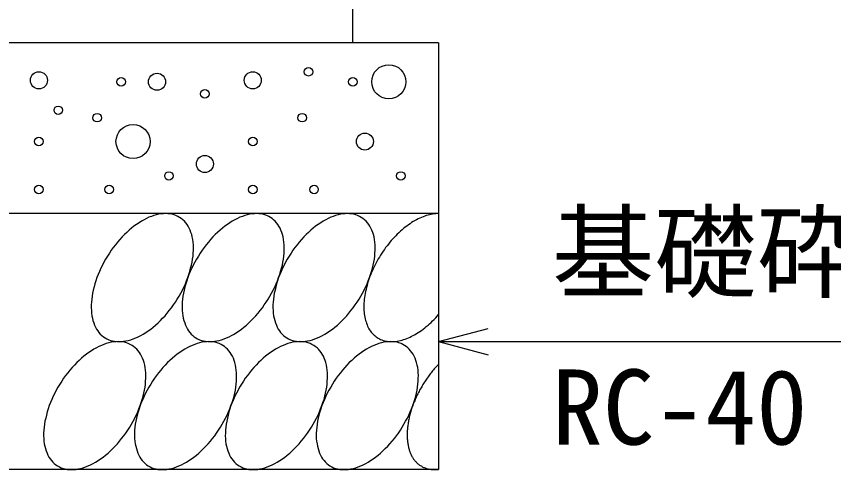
# Model space of a CAD drawing. Units: millimetres, scale not verified. Extents: x -16800 to 16800, y -5940 to 5940.
# Drawn here: x 2470.3 to 2948.9, y -264.6 to 0.9 of the extents above; entities that cross this region are included whole.
import ezdxf
from ezdxf.enums import TextEntityAlignment as Align

# ---------------------------------------------------------------- set-up
doc = ezdxf.new("R2010")
doc.units = ezdxf.units.MM
doc.header["$LTSCALE"] = 20
for name, color, linetype, lineweight in [('0-0_DIM', 7, 'Continuous', 25), ('0-2_HATCH', 6, 'Continuous', 25), ('0-5_OUTLINE', 3, 'Continuous', 25)]:
    doc.layers.add(name, color=color, linetype=linetype, lineweight=lineweight)
doc.styles.add('ＭＳ ゴシック', font='')
doc.styles.get('ＭＳ ゴシック').set_extended_font_data('MS Gothic')

msp = doc.modelspace()

# ---------------------------------------------------------------- linework, layer by layer
at = {"layer": '0-0_DIM'}
for q in [(2746.58, -181.87), (3100.92, -189.63), (2746.58, -197.4)]:
    msp.add_line((2717.6, -189.63), q, dxfattribs=at)
at = {"layer": '0-2_HATCH'}
for points in [[(2565.9, -116.85), (2564.9, -116.27), (2563.8, -115.78), (2562.7, -115.37), (2561.5, -115.06), (2560.3, -114.83), (2559.1, -114.7), (2557.8, -114.65), (2556.5, -114.7), (2555.1, -114.83), (2553.7, -115.06), (2552.3, -115.37), (2550.9, -115.78), (2549.5, -116.27), (2548, -116.84), (2546.6, -117.51), (2545.1, -118.25), (2543.6, -119.08), (2542.2, -119.99), (2540.7, -120.97), (2539.2, -122.03), (2537.8, -123.16), (2536.4, -124.37), (2535, -125.64), (2533.6, -126.97), (2532.2, -128.36), (2530.9, -129.81), (2529.6, -131.32), (2528.3, -132.87), (2527.1, -134.47), (2525.9, -136.12), (2524.8, -137.8), (2523.7, -139.52), (2522.6, -141.27), (2521.6, -143.04), (2520.7, -144.84), (2519.8, -146.65), (2519, -148.48), (2518.2, -150.31), (2517.5, -152.15)], [(2619.1, -116.85), (2618.1, -116.27), (2617, -115.78), (2615.9, -115.37), (2614.7, -115.06), (2613.5, -114.83), (2612.3, -114.7), (2611, -114.65), (2609.7, -114.7), (2608.3, -114.83), (2606.9, -115.06), (2605.5, -115.37), (2604.1, -115.78), (2602.7, -116.27), (2601.2, -116.84), (2599.8, -117.51), (2598.3, -118.25), (2596.8, -119.08), (2595.4, -119.99), (2593.9, -120.97), (2592.4, -122.03), (2591, -123.16), (2589.6, -124.37), (2588.2, -125.64), (2586.8, -126.97), (2585.4, -128.36), (2584.1, -129.81), (2582.8, -131.32), (2581.5, -132.87), (2580.3, -134.47), (2579.1, -136.12), (2578, -137.8), (2576.9, -139.52), (2575.8, -141.27), (2574.8, -143.04), (2573.9, -144.84), (2573, -146.65), (2572.2, -148.48), (2571.4, -150.31), (2570.7, -152.15)], [(2672.3, -116.85), (2671.3, -116.27), (2670.2, -115.78), (2669.1, -115.37), (2667.9, -115.06), (2666.7, -114.83), (2665.5, -114.7), (2664.2, -114.65), (2662.9, -114.7), (2661.5, -114.83), (2660.1, -115.06), (2658.7, -115.37), (2657.3, -115.78), (2655.9, -116.27), (2654.4, -116.84), (2653, -117.51), (2651.5, -118.25), (2650, -119.08), (2648.6, -119.99), (2647.1, -120.97), (2645.6, -122.03), (2644.2, -123.16), (2642.8, -124.37), (2641.4, -125.64), (2640, -126.97), (2638.6, -128.36), (2637.3, -129.81), (2636, -131.32), (2634.7, -132.87), (2633.5, -134.47), (2632.3, -136.12), (2631.2, -137.8), (2630.1, -139.52), (2629, -141.27), (2628, -143.04), (2627.1, -144.84), (2626.2, -146.65), (2625.4, -148.48), (2624.6, -150.31), (2623.9, -152.15)], [(2717.6, -114.65), (2716.7, -114.66), (2715.9, -114.71), (2715, -114.8), (2714.1, -114.92), (2713.2, -115.09), (2712.3, -115.29), (2711.4, -115.53), (2710.4, -115.81), (2709.5, -116.12), (2708.5, -116.47), (2707.6, -116.86), (2706.6, -117.29), (2705.7, -117.75), (2704.7, -118.24), (2703.8, -118.77), (2702.8, -119.34), (2701.8, -119.94), (2700.9, -120.57), (2699.9, -121.23), (2699, -121.93), (2698, -122.66), (2697.1, -123.42), (2696.2, -124.2), (2695.3, -125.02), (2694.3, -125.86), (2693.4, -126.74), (2692.5, -127.63), (2691.7, -128.55), (2690.8, -129.5), (2689.9, -130.47), (2689.1, -131.46), (2688.3, -132.48), (2687.4, -133.51), (2686.6, -134.56), (2685.9, -135.64), (2685.1, -136.72), (2684.4, -137.83), (2683.6, -138.95), (2682.9, -140.08)], [(2573.3, -128.36), (2573, -126.97), (2572.6, -125.64), (2572.1, -124.37), (2571.6, -123.17), (2570.9, -122.03), (2570.3, -120.97), (2569.5, -119.99), (2568.7, -119.08), (2567.8, -118.25), (2566.9, -117.51), (2565.9, -116.85)], [(2626.5, -128.36), (2626.2, -126.97), (2625.8, -125.64), (2625.3, -124.37), (2624.8, -123.17), (2624.1, -122.03), (2623.5, -120.97), (2622.7, -119.99), (2621.9, -119.08), (2621, -118.25), (2620.1, -117.51), (2619.1, -116.85)], [(2679.8, -128.36), (2679.4, -126.97), (2679, -125.64), (2678.5, -124.37), (2678, -123.17), (2677.3, -122.03), (2676.7, -120.97), (2675.9, -119.99), (2675.1, -119.08), (2674.2, -118.25), (2673.3, -117.51), (2672.3, -116.85)], [(2540.2, -187.46), (2541.7, -186.8), (2543.2, -186.05), (2544.6, -185.23), (2546.1, -184.32), (2547.6, -183.33), (2549, -182.27), (2550.4, -181.14), (2551.9, -179.94), (2553.3, -178.67), (2554.7, -177.34), (2556, -175.94), (2557.4, -174.49), (2558.7, -172.99), (2559.9, -171.43), (2561.2, -169.83), (2562.3, -168.19), (2563.5, -166.51), (2564.6, -164.79), (2565.6, -163.04), (2566.6, -161.27), (2567.6, -159.47), (2568.4, -157.66), (2569.3, -155.83), (2570, -153.99), (2570.7, -152.15), (2571.4, -150.31), (2571.9, -148.48), (2572.4, -146.65), (2572.9, -144.84), (2573.2, -143.04), (2573.5, -141.27), (2573.8, -139.52), (2573.9, -137.8), (2574, -136.12), (2574, -134.48), (2574, -132.88), (2573.8, -131.32), (2573.6, -129.82), (2573.3, -128.36)], [(2593.4, -187.46), (2594.9, -186.8), (2596.4, -186.05), (2597.8, -185.23), (2599.3, -184.32), (2600.8, -183.33), (2602.2, -182.27), (2603.6, -181.14), (2605.1, -179.94), (2606.5, -178.67), (2607.9, -177.34), (2609.2, -175.94), (2610.6, -174.49), (2611.9, -172.99), (2613.1, -171.43), (2614.4, -169.83), (2615.5, -168.19), (2616.7, -166.51), (2617.8, -164.79), (2618.8, -163.04), (2619.8, -161.27), (2620.8, -159.47), (2621.6, -157.66), (2622.5, -155.83), (2623.2, -153.99), (2623.9, -152.15), (2624.6, -150.31), (2625.1, -148.48), (2625.6, -146.65), (2626.1, -144.84), (2626.4, -143.04), (2626.7, -141.27), (2627, -139.52), (2627.1, -137.8), (2627.2, -136.12), (2627.2, -134.48), (2627.2, -132.88), (2627, -131.32), (2626.8, -129.82), (2626.5, -128.36)], [(2646.6, -187.46), (2648.1, -186.8), (2649.6, -186.05), (2651, -185.23), (2652.5, -184.32), (2654, -183.33), (2655.4, -182.27), (2656.9, -181.14), (2658.3, -179.94), (2659.7, -178.67), (2661.1, -177.34), (2662.4, -175.94), (2663.8, -174.49), (2665.1, -172.99), (2666.3, -171.43), (2667.6, -169.83), (2668.7, -168.19), (2669.9, -166.51), (2671, -164.79), (2672, -163.04), (2673, -161.27), (2674, -159.47), (2674.8, -157.66), (2675.7, -155.83), (2676.4, -153.99), (2677.1, -152.15), (2677.8, -150.31), (2678.3, -148.48), (2678.9, -146.65), (2679.3, -144.84), (2679.7, -143.04), (2680, -141.27), (2680.2, -139.52), (2680.3, -137.8), (2680.4, -136.12), (2680.4, -134.48), (2680.4, -132.88), (2680.2, -131.32), (2680, -129.82), (2679.8, -128.36)], [(2682.9, -140.08), (2682.3, -141.22), (2681.6, -142.38), (2681, -143.55), (2680.4, -144.72), (2679.8, -145.9), (2679.2, -147.09), (2678.7, -148.29), (2678.2, -149.48), (2677.7, -150.68), (2677.2, -151.89), (2676.8, -153.09), (2676.4, -154.29), (2676, -155.49), (2675.7, -156.69), (2675.4, -157.88), (2675.1, -159.06), (2674.8, -160.24), (2674.6, -161.41), (2674.4, -162.57), (2674.2, -163.72), (2674.1, -164.86), (2674, -165.99), (2673.9, -167.1), (2673.9, -168.19), (2673.8, -169.27), (2673.9, -170.33), (2673.9, -171.37), (2674, -172.4), (2674.1, -173.4), (2674.2, -174.38), (2674.4, -175.34), (2674.6, -176.27), (2674.8, -177.18), (2675.1, -178.06), (2675.4, -178.92), (2675.7, -179.75), (2676, -180.55), (2676.4, -181.32), (2676.8, -182.06)], [(2517.5, -152.15), (2516.9, -153.99), (2516.3, -155.83), (2515.8, -157.65), (2515.4, -159.47), (2515, -161.26), (2514.7, -163.04), (2514.5, -164.78), (2514.3, -166.5), (2514.2, -168.18), (2514.2, -169.83), (2514.3, -171.43), (2514.4, -172.99), (2514.6, -174.49), (2514.9, -175.94), (2515.2, -177.34), (2515.7, -178.67), (2516.1, -179.94), (2516.7, -181.14), (2517.3, -182.27), (2518, -183.33), (2518.7, -184.32), (2519.5, -185.22), (2520.4, -186.05), (2521.3, -186.8), (2522.3, -187.46), (2523.3, -188.04), (2524.4, -188.53), (2525.5, -188.93), (2526.7, -189.25), (2527.9, -189.47), (2529.2, -189.61), (2530.5, -189.65), (2531.8, -189.61), (2533.1, -189.47), (2534.5, -189.25), (2535.9, -188.93), (2537.3, -188.53), (2538.8, -188.04), (2540.2, -187.46)], [(2570.7, -152.15), (2570.1, -153.99), (2569.5, -155.83), (2569, -157.65), (2568.6, -159.47), (2568.2, -161.26), (2567.9, -163.04), (2567.7, -164.78), (2567.5, -166.5), (2567.4, -168.18), (2567.4, -169.83), (2567.5, -171.43), (2567.6, -172.99), (2567.8, -174.49), (2568.1, -175.94), (2568.4, -177.34), (2568.9, -178.67), (2569.3, -179.94), (2569.9, -181.14), (2570.5, -182.27), (2571.2, -183.33), (2571.9, -184.32), (2572.7, -185.22), (2573.6, -186.05), (2574.5, -186.8), (2575.5, -187.46), (2576.5, -188.04), (2577.6, -188.53), (2578.7, -188.93), (2579.9, -189.25), (2581.1, -189.47), (2582.4, -189.61), (2583.7, -189.65), (2585, -189.61), (2586.3, -189.47), (2587.7, -189.25), (2589.1, -188.93), (2590.5, -188.53), (2592, -188.04), (2593.4, -187.46)], [(2623.9, -152.15), (2623.3, -153.99), (2622.7, -155.83), (2622.2, -157.65), (2621.8, -159.47), (2621.4, -161.26), (2621.1, -163.04), (2620.9, -164.78), (2620.7, -166.5), (2620.6, -168.18), (2620.6, -169.83), (2620.7, -171.43), (2620.8, -172.99), (2621, -174.49), (2621.3, -175.94), (2621.7, -177.34), (2622.1, -178.67), (2622.6, -179.94), (2623.1, -181.14), (2623.7, -182.27), (2624.4, -183.33), (2625.1, -184.32), (2626, -185.22), (2626.8, -186.05), (2627.7, -186.8), (2628.7, -187.46), (2629.7, -188.04), (2630.8, -188.53), (2632, -188.93), (2633.1, -189.25), (2634.3, -189.47), (2635.6, -189.61), (2636.9, -189.65), (2638.2, -189.61), (2639.6, -189.47), (2640.9, -189.25), (2642.3, -188.93), (2643.8, -188.53), (2645.2, -188.04), (2646.6, -187.46)], [(2707.6, -183.04), (2708.5, -182.34), (2709.5, -181.61), (2710.4, -180.85), (2711.4, -180.06), (2712.3, -179.24), (2713.2, -178.4), (2714.1, -177.53), (2715, -176.63), (2715.9, -175.7), (2716.7, -174.76), (2717.6, -173.79)], [(2676.8, -182.06), (2677.2, -182.77), (2677.7, -183.45), (2678.2, -184.09), (2678.7, -184.71), (2679.2, -185.29), (2679.8, -185.83), (2680.4, -186.34), (2681, -186.82), (2681.6, -187.26), (2682.3, -187.67), (2682.9, -188.03), (2683.6, -188.36), (2684.4, -188.66), (2685.1, -188.92), (2685.9, -189.13), (2686.6, -189.31), (2687.4, -189.46), (2688.3, -189.56), (2689.1, -189.63), (2689.9, -189.65), (2690.8, -189.64), (2691.7, -189.59), (2692.5, -189.5), (2693.4, -189.37), (2694.3, -189.21), (2695.3, -189.01), (2696.2, -188.76), (2697.1, -188.48), (2698, -188.17), (2699, -187.81), (2699.9, -187.42), (2700.9, -187), (2701.8, -186.53), (2702.8, -186.04), (2703.8, -185.5), (2704.7, -184.94), (2705.7, -184.34), (2706.6, -183.7), (2707.6, -183.04)], [(2538.1, -191.84), (2537, -191.26), (2535.9, -190.77), (2534.8, -190.36), (2533.6, -190.05), (2532.4, -189.82), (2531.2, -189.69), (2529.9, -189.64), (2528.6, -189.69), (2527.2, -189.82), (2525.8, -190.05), (2524.4, -190.36), (2523, -190.77), (2521.6, -191.26), (2520.1, -191.83), (2518.7, -192.5), (2517.2, -193.24), (2515.7, -194.07), (2514.3, -194.98), (2512.8, -195.96), (2511.4, -197.02), (2509.9, -198.15), (2508.5, -199.36), (2507.1, -200.63), (2505.7, -201.96), (2504.3, -203.35), (2503, -204.8), (2501.7, -206.31), (2500.4, -207.86), (2499.2, -209.46), (2498, -211.11), (2496.9, -212.79), (2495.8, -214.51), (2494.7, -216.26), (2493.7, -218.03), (2492.8, -219.83), (2491.9, -221.64), (2491.1, -223.47), (2490.3, -225.3), (2489.6, -227.14)], [(2591.3, -191.84), (2590.2, -191.26), (2589.1, -190.77), (2588, -190.36), (2586.8, -190.05), (2585.6, -189.82), (2584.4, -189.69), (2583.1, -189.64), (2581.8, -189.69), (2580.4, -189.82), (2579, -190.05), (2577.6, -190.36), (2576.2, -190.77), (2574.8, -191.26), (2573.3, -191.83), (2571.9, -192.5), (2570.4, -193.24), (2568.9, -194.07), (2567.5, -194.98), (2566, -195.96), (2564.6, -197.02), (2563.1, -198.15), (2561.7, -199.36), (2560.3, -200.63), (2558.9, -201.96), (2557.5, -203.35), (2556.2, -204.8), (2554.9, -206.31), (2553.6, -207.86), (2552.4, -209.46), (2551.2, -211.11), (2550.1, -212.79), (2549, -214.51), (2547.9, -216.26), (2546.9, -218.03), (2546, -219.83), (2545.1, -221.64), (2544.3, -223.47), (2543.5, -225.3), (2542.8, -227.14)], [(2644.5, -191.84), (2643.4, -191.26), (2642.3, -190.77), (2641.2, -190.36), (2640.1, -190.05), (2638.8, -189.82), (2637.6, -189.69), (2636.3, -189.64), (2635, -189.69), (2633.6, -189.82), (2632.2, -190.05), (2630.8, -190.36), (2629.4, -190.77), (2628, -191.26), (2626.5, -191.83), (2625.1, -192.5), (2623.6, -193.24), (2622.1, -194.07), (2620.7, -194.98), (2619.2, -195.96), (2617.8, -197.02), (2616.3, -198.15), (2614.9, -199.36), (2613.5, -200.63), (2612.1, -201.96), (2610.7, -203.35), (2609.4, -204.8), (2608.1, -206.31), (2606.8, -207.86), (2605.6, -209.46), (2604.4, -211.11), (2603.3, -212.79), (2602.2, -214.51), (2601.1, -216.26), (2600.2, -218.03), (2599.2, -219.83), (2598.3, -221.64), (2597.5, -223.47), (2596.7, -225.3), (2596, -227.14)], [(2697.7, -191.84), (2696.6, -191.26), (2695.6, -190.77), (2694.4, -190.36), (2693.3, -190.05), (2692, -189.82), (2690.8, -189.69), (2689.5, -189.64), (2688.2, -189.69), (2686.8, -189.82), (2685.5, -190.05), (2684.1, -190.36), (2682.6, -190.77), (2681.2, -191.26), (2679.7, -191.83), (2678.3, -192.5), (2676.8, -193.24), (2675.4, -194.07), (2673.9, -194.98), (2672.4, -195.96), (2671, -197.02), (2669.5, -198.15), (2668.1, -199.36), (2666.7, -200.63), (2665.3, -201.96), (2663.9, -203.35), (2662.6, -204.8), (2661.3, -206.31), (2660.1, -207.86), (2658.8, -209.46), (2657.6, -211.11), (2656.5, -212.79), (2655.4, -214.51), (2654.4, -216.26), (2653.4, -218.03), (2652.4, -219.83), (2651.5, -221.64), (2650.7, -223.47), (2650, -225.3), (2649.2, -227.14)], [(2545.5, -203.36), (2545.1, -201.96), (2544.7, -200.63), (2544.2, -199.36), (2543.7, -198.16), (2543, -197.02), (2542.4, -195.96), (2541.6, -194.98), (2540.8, -194.07), (2539.9, -193.24), (2539, -192.5), (2538.1, -191.84)], [(2598.7, -203.36), (2598.3, -201.96), (2597.9, -200.63), (2597.4, -199.36), (2596.9, -198.16), (2596.2, -197.02), (2595.6, -195.96), (2594.8, -194.98), (2594, -194.07), (2593.1, -193.24), (2592.2, -192.5), (2591.3, -191.84)], [(2651.9, -203.36), (2651.5, -201.96), (2651.1, -200.63), (2650.6, -199.36), (2650.1, -198.16), (2649.5, -197.02), (2648.8, -195.96), (2648, -194.98), (2647.2, -194.07), (2646.4, -193.24), (2645.4, -192.5), (2644.5, -191.84)], [(2705.1, -203.36), (2704.7, -201.96), (2704.3, -200.63), (2703.8, -199.36), (2703.3, -198.16), (2702.7, -197.02), (2702, -195.96), (2701.2, -194.98), (2700.4, -194.07), (2699.6, -193.24), (2698.6, -192.5), (2697.7, -191.84)], [(2512.3, -262.45), (2513.8, -261.79), (2515.3, -261.04), (2516.7, -260.22), (2518.2, -259.31), (2519.7, -258.32), (2521.1, -257.26), (2522.6, -256.13), (2524, -254.93), (2525.4, -253.66), (2526.8, -252.33), (2528.1, -250.93), (2529.5, -249.48), (2530.8, -247.98), (2532, -246.42), (2533.3, -244.82), (2534.4, -243.18), (2535.6, -241.5), (2536.7, -239.78), (2537.7, -238.03), (2538.7, -236.26), (2539.7, -234.46), (2540.5, -232.65), (2541.4, -230.82), (2542.1, -228.99), (2542.8, -227.15), (2543.5, -225.31), (2544, -223.47), (2544.6, -221.64), (2545, -219.83), (2545.4, -218.03), (2545.7, -216.26), (2545.9, -214.51), (2546, -212.79), (2546.1, -211.11), (2546.1, -209.47), (2546.1, -207.87), (2545.9, -206.31), (2545.7, -204.81), (2545.5, -203.36)], [(2565.5, -262.45), (2567, -261.79), (2568.5, -261.04), (2569.9, -260.22), (2571.4, -259.31), (2572.9, -258.32), (2574.3, -257.26), (2575.8, -256.13), (2577.2, -254.93), (2578.6, -253.66), (2580, -252.33), (2581.3, -250.93), (2582.7, -249.48), (2584, -247.98), (2585.2, -246.42), (2586.5, -244.82), (2587.6, -243.18), (2588.8, -241.5), (2589.9, -239.78), (2590.9, -238.03), (2591.9, -236.26), (2592.9, -234.46), (2593.7, -232.65), (2594.6, -230.82), (2595.3, -228.99), (2596, -227.15), (2596.7, -225.31), (2597.2, -223.47), (2597.8, -221.64), (2598.2, -219.83), (2598.6, -218.03), (2598.9, -216.26), (2599.1, -214.51), (2599.2, -212.79), (2599.3, -211.11), (2599.3, -209.47), (2599.3, -207.87), (2599.1, -206.31), (2598.9, -204.81), (2598.7, -203.36)], [(2618.8, -262.45), (2620.2, -261.79), (2621.7, -261.04), (2623.1, -260.22), (2624.6, -259.31), (2626.1, -258.32), (2627.5, -257.26), (2629, -256.13), (2630.4, -254.93), (2631.8, -253.66), (2633.2, -252.33), (2634.5, -250.93), (2635.9, -249.48), (2637.2, -247.98), (2638.4, -246.42), (2639.7, -244.82), (2640.9, -243.18), (2642, -241.5), (2643.1, -239.78), (2644.1, -238.03), (2645.1, -236.26), (2646.1, -234.46), (2647, -232.65), (2647.8, -230.82), (2648.5, -228.99), (2649.2, -227.15), (2649.9, -225.31), (2650.5, -223.47), (2651, -221.64), (2651.4, -219.83), (2651.8, -218.03), (2652.1, -216.26), (2652.3, -214.51), (2652.4, -212.79), (2652.5, -211.11), (2652.5, -209.47), (2652.5, -207.87), (2652.3, -206.31), (2652.1, -204.81), (2651.9, -203.36)], [(2672, -262.45), (2673.4, -261.79), (2674.9, -261.04), (2676.4, -260.22), (2677.8, -259.31), (2679.3, -258.32), (2680.7, -257.26), (2682.2, -256.13), (2683.6, -254.93), (2685, -253.66), (2686.4, -252.33), (2687.8, -250.93), (2689.1, -249.48), (2690.4, -247.98), (2691.7, -246.42), (2692.9, -244.82), (2694.1, -243.18), (2695.2, -241.5), (2696.3, -239.78), (2697.3, -238.03), (2698.3, -236.26), (2699.3, -234.46), (2700.2, -232.65), (2701, -230.82), (2701.8, -228.99), (2702.5, -227.15), (2703.1, -225.31), (2703.7, -223.47), (2704.2, -221.64), (2704.6, -219.83), (2705, -218.03), (2705.3, -216.26), (2705.5, -214.51), (2705.7, -212.79), (2705.7, -211.11), (2705.8, -209.47), (2705.7, -207.87), (2705.6, -206.31), (2705.4, -204.81), (2705.1, -203.36)], [(2717.6, -202.89), (2717.1, -203.42), (2716.6, -203.96), (2716.1, -204.5), (2715.6, -205.06), (2715.1, -205.62), (2714.6, -206.19), (2714.1, -206.76), (2713.7, -207.34), (2713.2, -207.93), (2712.7, -208.53), (2712.3, -209.13), (2711.8, -209.74), (2711.4, -210.35), (2710.9, -210.97), (2710.5, -211.6), (2710.1, -212.23), (2709.7, -212.86), (2709.2, -213.5), (2708.8, -214.15), (2708.4, -214.8), (2708, -215.45), (2707.7, -216.11), (2707.3, -216.77), (2706.9, -217.44), (2706.5, -218.1), (2706.2, -218.77), (2705.8, -219.45), (2705.5, -220.13), (2705.1, -220.8), (2704.8, -221.48), (2704.5, -222.17), (2704.2, -222.85), (2703.9, -223.54), (2703.6, -224.23), (2703.3, -224.91), (2703, -225.6), (2702.8, -226.29), (2702.5, -226.98), (2702.3, -227.67)], [(2489.6, -227.14), (2489, -228.98), (2488.4, -230.82), (2487.9, -232.64), (2487.5, -234.46), (2487.1, -236.25), (2486.8, -238.03), (2486.6, -239.78), (2486.4, -241.49), (2486.3, -243.18), (2486.3, -244.82), (2486.4, -246.42), (2486.5, -247.98), (2486.7, -249.48), (2487, -250.93), (2487.4, -252.33), (2487.8, -253.66), (2488.3, -254.93), (2488.8, -256.13), (2489.4, -257.26), (2490.1, -258.32), (2490.9, -259.31), (2491.7, -260.21), (2492.5, -261.04), (2493.4, -261.79), (2494.4, -262.45), (2495.5, -263.03), (2496.5, -263.52), (2497.7, -263.92), (2498.8, -264.24), (2500, -264.46), (2501.3, -264.6), (2502.6, -264.64), (2503.9, -264.6), (2505.3, -264.46), (2506.6, -264.24), (2508, -263.92), (2509.5, -263.52), (2510.9, -263.03), (2512.3, -262.45)], [(2542.8, -227.14), (2542.2, -228.98), (2541.6, -230.82), (2541.1, -232.64), (2540.7, -234.46), (2540.3, -236.25), (2540, -238.03), (2539.8, -239.78), (2539.6, -241.49), (2539.5, -243.18), (2539.5, -244.82), (2539.6, -246.42), (2539.7, -247.98), (2539.9, -249.48), (2540.2, -250.93), (2540.6, -252.33), (2541, -253.66), (2541.5, -254.93), (2542, -256.13), (2542.6, -257.26), (2543.3, -258.32), (2544.1, -259.31), (2544.9, -260.21), (2545.7, -261.04), (2546.6, -261.79), (2547.6, -262.45), (2548.7, -263.03), (2549.7, -263.52), (2550.9, -263.92), (2552, -264.24), (2553.2, -264.46), (2554.5, -264.6), (2555.8, -264.64), (2557.1, -264.6), (2558.5, -264.46), (2559.8, -264.24), (2561.2, -263.92), (2562.7, -263.52), (2564.1, -263.03), (2565.5, -262.45)], [(2596, -227.14), (2595.4, -228.98), (2594.8, -230.82), (2594.3, -232.64), (2593.9, -234.46), (2593.5, -236.25), (2593.2, -238.03), (2593, -239.78), (2592.8, -241.49), (2592.8, -243.18), (2592.7, -244.82), (2592.8, -246.42), (2592.9, -247.98), (2593.1, -249.48), (2593.4, -250.93), (2593.8, -252.33), (2594.2, -253.66), (2594.7, -254.93), (2595.2, -256.13), (2595.8, -257.26), (2596.5, -258.32), (2597.3, -259.31), (2598.1, -260.21), (2598.9, -261.04), (2599.9, -261.79), (2600.8, -262.45), (2601.9, -263.03), (2602.9, -263.52), (2604.1, -263.92), (2605.2, -264.24), (2606.5, -264.46), (2607.7, -264.6), (2609, -264.64), (2610.3, -264.6), (2611.7, -264.46), (2613, -264.24), (2614.4, -263.92), (2615.9, -263.52), (2617.3, -263.03), (2618.8, -262.45)], [(2649.2, -227.14), (2648.6, -228.98), (2648, -230.82), (2647.5, -232.64), (2647.1, -234.46), (2646.7, -236.25), (2646.4, -238.03), (2646.2, -239.78), (2646.1, -241.49), (2646, -243.18), (2646, -244.82), (2646, -246.42), (2646.1, -247.98), (2646.4, -249.48), (2646.6, -250.93), (2647, -252.33), (2647.4, -253.66), (2647.9, -254.93), (2648.4, -256.13), (2649, -257.26), (2649.7, -258.32), (2650.5, -259.31), (2651.3, -260.21), (2652.1, -261.04), (2653.1, -261.79), (2654, -262.45), (2655.1, -263.03), (2656.1, -263.52), (2657.3, -263.92), (2658.4, -264.24), (2659.7, -264.46), (2660.9, -264.6), (2662.2, -264.64), (2663.5, -264.6), (2664.9, -264.46), (2666.3, -264.24), (2667.7, -263.92), (2669.1, -263.52), (2670.5, -263.03), (2672, -262.45)], [(2702.3, -227.67), (2702, -228.36), (2701.8, -229.05), (2701.6, -229.74), (2701.4, -230.43), (2701.2, -231.11), (2701, -231.8), (2700.8, -232.48), (2700.6, -233.16), (2700.4, -233.84), (2700.3, -234.52), (2700.1, -235.2), (2700, -235.87), (2699.9, -236.54), (2699.8, -237.21), (2699.7, -237.87), (2699.6, -238.53), (2699.5, -239.18), (2699.4, -239.83), (2699.3, -240.48), (2699.3, -241.12), (2699.2, -241.76), (2699.2, -242.39), (2699.2, -243.02), (2699.2, -243.64), (2699.2, -244.26), (2699.2, -244.87), (2699.2, -245.48), (2699.2, -246.08), (2699.2, -246.67), (2699.3, -247.25), (2699.3, -247.83), (2699.4, -248.4), (2699.5, -248.97), (2699.6, -249.53), (2699.7, -250.08), (2699.8, -250.62), (2699.9, -251.15), (2700, -251.68), (2700.1, -252.2)], [(2700.1, -252.2), (2700.3, -252.7), (2700.4, -253.2), (2700.6, -253.7), (2700.8, -254.18), (2701, -254.65), (2701.2, -255.12), (2701.4, -255.57), (2701.6, -256.02), (2701.8, -256.45), (2702, -256.88), (2702.3, -257.29), (2702.5, -257.7), (2702.8, -258.09), (2703, -258.48), (2703.3, -258.85), (2703.6, -259.21), (2703.9, -259.57), (2704.2, -259.91), (2704.5, -260.24), (2704.8, -260.56), (2705.1, -260.86), (2705.5, -261.16), (2705.8, -261.44), (2706.2, -261.72), (2706.5, -261.98), (2706.9, -262.23), (2707.3, -262.47), (2707.7, -262.69), (2708, -262.9), (2708.4, -263.11), (2708.8, -263.3), (2709.2, -263.47), (2709.7, -263.64), (2710.1, -263.79), (2710.5, -263.93), (2710.9, -264.06), (2711.4, -264.17), (2711.8, -264.28), (2712.3, -264.37)], [(2712.3, -264.37), (2712.7, -264.44), (2713.2, -264.51), (2713.7, -264.56), (2714.1, -264.6), (2714.6, -264.63), (2715.1, -264.64), (2715.6, -264.64), (2716.1, -264.63), (2716.6, -264.61), (2717.1, -264.57), (2717.6, -264.52)]]:
    msp.add_lwpolyline(points, dxfattribs=at)
for centre, radius in [((2688.45, -37.45), 10), ((2483.55, -36.58), 5), ((2552.7, -37.45), 5), ((2608.77, -36.58), 5), ((2641.45, -31.56), 2.5), ((2531.66, -37.45), 2.5), ((2667.42, -37.45), 2.5), ((2580.73, -44.46), 2.5), ((2494.89, -54.15), 2.5), ((2517.65, -58.47), 2.5), ((2637.65, -58.47), 2.5), ((2538.68, -72.47), 10), ((2483.55, -72.47), 2.5), ((2608.77, -72.47), 2.5), ((2674.43, -72.47), 5), ((2580.73, -85.6), 5), ((2559.7, -92.61), 2.5), ((2695.46, -92.61), 2.5), ((2483.55, -100.49), 2.5), ((2524.66, -100.49), 2.5), ((2608.77, -100.49), 2.5), ((2644.66, -100.49), 2.5)]:
    msp.add_circle(centre, radius, dxfattribs=at)
at = {"layer": '0-5_OUTLINE'}
for p, q in [((2667.1, 5.37), (2667.1, -14.63)), ((2717.6, -14.63), (1652.6, -14.63)), ((2717.6, -14.63), (2717.6, -264.63)), ((2717.6, -114.63), (1652.6, -114.63)), ((2717.6, -264.63), (1652.6, -264.63))]:
    msp.add_line(p, q, dxfattribs=at)

# ---------------------------------------------------------------- texts
at = {"layer": '0-0_DIM', "style": 'ＭＳ ゴシック'}
for s, p in [('基礎砕石', (2783.93, -172.46)), ('RC-40', (2783.93, -263.15))]:
    msp.add_text(s, height=43.99, dxfattribs=at).set_placement(p, align=Align.BOTTOM_LEFT)

doc.saveas('drawing.dxf')
